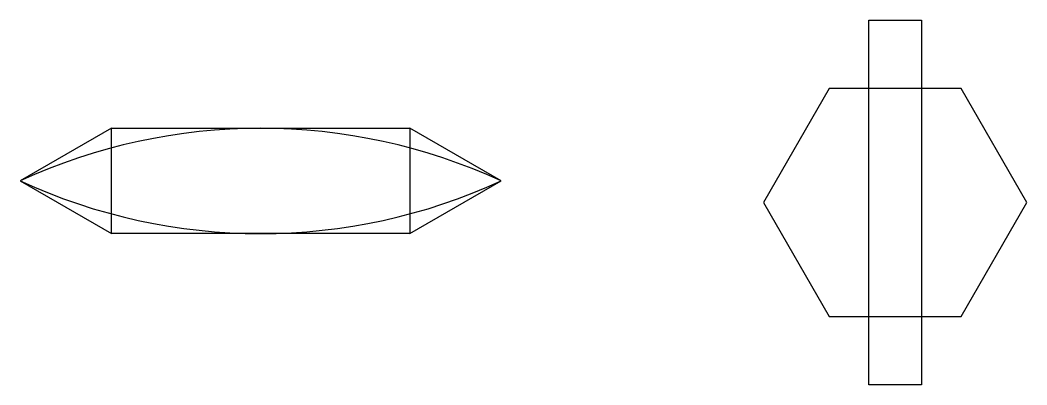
# Model space of a CAD drawing. Header units: millimetres. Extents: x 2778 to 4292, y 712 to 1336.
# Drawn here: x 3719 to 4292, y 1128 to 1336 of the extents above; entities that cross this region are included whole.
import ezdxf

# ---------------------------------------------------------------- set-up
doc = ezdxf.new("R2010")
doc.units = ezdxf.units.MM

msp = doc.modelspace()

# ---------------------------------------------------------------- linework, layer by layer
for points in [[(4202.31, 1335.64), (4232.31, 1335.64), (4232.31, 1127.64), (4202.31, 1127.64)], [(4179.81, 1296.59), (4142.31, 1231.64), (4179.81, 1166.69), (4254.81, 1166.69), (4292.31, 1231.64), (4254.81, 1296.59)], [(3770.93, 1213.94), (3770.93, 1273.94), (3718.97, 1243.94)], [(3770.93, 1273.94), (3940.93, 1273.94), (3940.93, 1213.94), (3770.93, 1213.94)], [(3940.93, 1273.94), (3940.93, 1213.94), (3992.89, 1243.94)]]:
    msp.add_lwpolyline(points, close=True)
for centre, start, end in [((3855.93, 946.3), 65.29016, 114.70984), ((3855.93, 1541.58), 245.29016, 294.70984)]:
    msp.add_arc(centre, 327.64, start, end)

doc.saveas('drawing.dxf')
